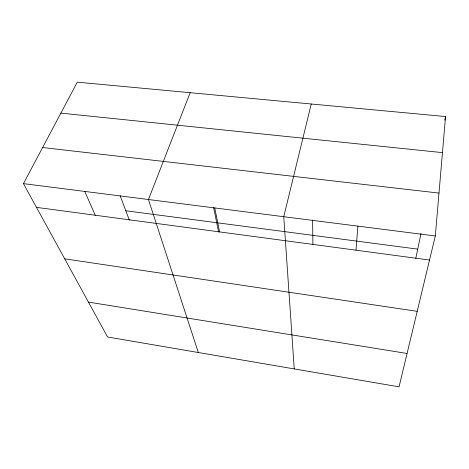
<?xml version="1.0" encoding="UTF-8"?>
<svg xmlns="http://www.w3.org/2000/svg" width="469" height="469" viewBox="0 0 469 469"><rect width="100%" height="100%" fill="white"/><g stroke="black" fill="none" stroke-linecap="round" stroke-linejoin="round"><path stroke-width="0.7" d="M355.989 250.188L357.9 226.128M435.32 235.971L445.55 116.547L77.303 82.157L23.45 183.631L107.583 336.994L399.049 386.843L435.32 235.971L23.45 183.631M415.786 258.372L421.015 233.451M444.8 120.134L445.55 116.547M311.24 104.007L283.757 216.707L294.251 368.921M190.162 92.698L148.456 199.513L198.311 352.512M60.87 113.117L442.46 152.63M42.615 147.518L438.996 193.087M125.827 210.769L417.727 249.127M36.471 207.362L429.534 260.049M64.704 258.835L417.205 311.328M88.442 302.1L407.069 353.474M84.742 191.416L95.248 215.242M120.17 195.778L129.385 220.207M213.635 207.667L218.601 231.967M214.743 207.937L219.586 231.909M312.612 219.984L312.905 244.771"/></g></svg>
